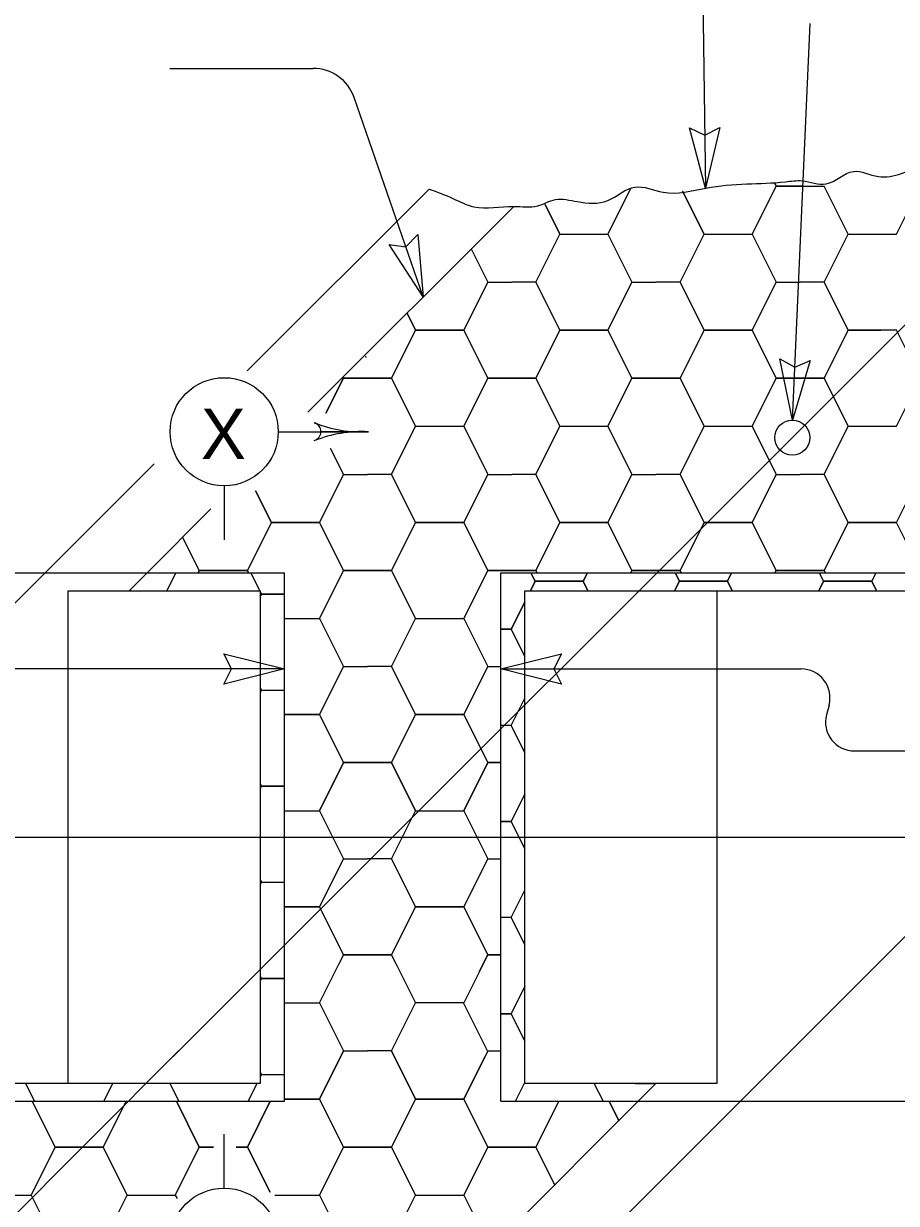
# Model space of a CAD drawing. Extents: x 0 to 36, y 0 to 22.
# Drawn here: x 26.29 to 29.316, y 14.16 to 18.253 of the extents above; entities that cross this region are included whole.
import ezdxf

# ---------------------------------------------------------------- set-up
doc = ezdxf.new("R2010")
doc.units = 0
for name, color, linetype in [('S_PL_CntrLn_PR', 7, 'Continuous'), ('S_PL_Dimens_PR', 7, 'Continuous'), ('S_PL_Hidden_PR', 7, 'Continuous'), ('S_PL_Pattrn_PR', 7, 'Continuous'), ('S_PL_Rebars_PR', 7, 'Continuous'), ('S_PL_SlabLn_PR', 7, 'Continuous')]:
    doc.layers.add(name, color=color, linetype=linetype)

msp = doc.modelspace()

# ---------------------------------------------------------------- linework, layer by layer
at = {"layer": 'S_PL_CntrLn_PR'}
for p, q in [((26.8086, 14.6704), (30.2999, 18.1617)), ((22.9733, 15.4311), (27.5693, 15.4311)), ((27.5693, 15.4311), (32.3993, 15.4311)), ((23.9036, 11.7654), (26.8287, 14.6904))]:
    msp.add_line(p, q, dxfattribs=at)
at = {"layer": 'S_PL_Dimens_PR'}
for p, q in [((28.6381, 18.7812), (28.6538, 17.682)), ((26.7965, 18.0974), (27.2939, 18.0974)), ((27.6757, 17.3053), (27.4356, 17.9966)), ((27.1943, 16.0142), (26.2236, 16.0142)), ((27.9443, 16.0142), (28.9855, 16.0142)), ((29.0823, 15.8889), (29.0733, 15.8549)), ((29.1701, 15.7296), (29.4475, 15.7296))]:
    msp.add_line(p, q, dxfattribs=at)
msp.add_lwpolyline([(28.955, 16.8772), (29.0172, 18.2527)], dxfattribs=at)
for points in [[(28.6538, 17.682), (28.5983, 17.8912), (28.6512, 17.8657), (28.7033, 17.8927)], [(27.6757, 17.3053), (27.5572, 17.4864), (27.6154, 17.4788), (27.6564, 17.5209)], [(28.955, 16.8772), (28.9121, 17.0894), (28.9633, 17.0608), (29.0169, 17.0846)], [(27.1943, 16.0142), (26.9843, 15.9617), (27.0106, 16.0142), (26.9843, 16.0667)], [(27.9443, 16.0142), (28.1543, 16.0667), (28.1281, 16.0142), (28.1543, 15.9617)]]:
    msp.add_lwpolyline(points, close=True, dxfattribs=at)
for centre, radius, start, end in [((27.2939, 17.9474), 0.15, 19.148, 90), ((28.9855, 15.9142), 0.1, 345.333, 90), ((29.1701, 15.8296), 0.1, 165.3338, 270)]:
    msp.add_arc(centre, radius, start, end, dxfattribs=at)
at = {"layer": 'S_PL_Hidden_PR'}
for p, q in [((25.4828, 15.4659), (26.3602, 16.3433)), ((26.6557, 16.2853), (26.7179, 16.3475)), ((26.4443, 14.5769), (26.4443, 16.2853)), ((26.4443, 16.2853), (27.1113, 16.2853)), ((27.1113, 14.5769), (27.1113, 16.2853)), ((28.0273, 16.2853), (30.1913, 16.2853)), ((28.0273, 14.5769), (28.0273, 16.2853)), ((28.6943, 14.5769), (28.6943, 16.2853)), ((27.1147, 15.9407), (27.1943, 15.9407)), ((27.98, 15.8183), (27.9443, 15.8183)), ((28.767, 14.5074), (29.8632, 15.6036)), ((27.1147, 15.274), (27.1943, 15.274)), ((27.98, 15.1516), (27.9443, 15.1516)), ((24.9473, 14.5769), (27.1113, 14.5769)), ((27.1147, 14.6074), (27.1943, 14.6074)), ((28.0273, 14.5769), (28.6943, 14.5769)), ((28.4204, 14.5144), (28.483, 14.5769))]:
    msp.add_line(p, q, dxfattribs=at)
for points in [[(26.8181, 16.3476), (26.7869, 16.2853)], [(26.7869, 16.2853), (26.8181, 16.3476)], [(27.109, 16.2853), (27.0778, 16.3477)], [(27.0778, 16.3477), (27.109, 16.2853)], [(28.0468, 16.2853), (28.0633, 16.3183), (28.0486, 16.3477)], [(28.0486, 16.3477), (28.0633, 16.3183)], [(28.0633, 16.3183), (28.23, 16.3183), (28.2447, 16.3475)], [(28.2447, 16.3475), (28.23, 16.3183), (28.2465, 16.2853)], [(28.5468, 16.2853), (28.5633, 16.3183), (28.5488, 16.3474)], [(28.5488, 16.3474), (28.5633, 16.3183)], [(28.5633, 16.3183), (28.73, 16.3183), (28.7445, 16.3472)], [(28.7445, 16.3472), (28.73, 16.3183), (28.7465, 16.2853)], [(29.0468, 16.2853), (29.0633, 16.3183), (29.049, 16.3469)], [(29.049, 16.3469), (29.0633, 16.3183)], [(29.0633, 16.3183), (29.23, 16.3183), (29.2443, 16.3469)], [(29.2443, 16.3469), (29.23, 16.3183), (29.2465, 16.2853)], [(28.2465, 16.2853), (28.23, 16.3183), (28.0633, 16.3183), (28.0468, 16.2853)], [(28.7465, 16.2853), (28.73, 16.3183), (28.5633, 16.3183), (28.5468, 16.2853)], [(29.2465, 16.2853), (29.23, 16.3183), (29.0633, 16.3183), (29.0468, 16.2853)], [(27.1113, 16.2674), (27.1147, 16.274), (27.1113, 16.2807)], [(27.1113, 16.2807), (27.1147, 16.274)], [(27.1943, 16.274), (27.1147, 16.274), (27.1113, 16.2674)], [(27.1147, 16.274), (27.1943, 16.274)], [(27.9443, 16.1516), (27.98, 16.1516), (28.0273, 16.2463)], [(28.0273, 16.2463), (27.98, 16.1516), (28.0273, 16.0569)], [(28.0273, 16.0569), (27.98, 16.1516), (27.9443, 16.1516)], [(27.1113, 15.9474), (27.1147, 15.9407)], [(27.1113, 15.934), (27.1147, 15.9407)], [(27.1147, 15.9407), (27.1113, 15.934)], [(27.98, 15.8183), (28.0273, 15.9129)], [(28.0273, 15.7236), (27.98, 15.8183)], [(27.98, 15.8183), (28.0273, 15.7236)], [(27.1113, 15.6007), (27.1147, 15.6074), (27.1113, 15.614)], [(27.1113, 15.614), (27.1147, 15.6074)], [(27.1943, 15.6074), (27.1147, 15.6074), (27.1113, 15.6007)], [(27.1147, 15.6074), (27.1943, 15.6074)], [(27.9443, 15.4849), (27.98, 15.4849), (28.0273, 15.5796)], [(28.0273, 15.5796), (27.98, 15.4849), (28.0273, 15.3903)], [(28.0273, 15.3903), (27.98, 15.4849), (27.9443, 15.4849)], [(27.1113, 15.2807), (27.1147, 15.274)], [(27.1113, 15.2674), (27.1147, 15.274)], [(27.1147, 15.274), (27.1113, 15.2674)], [(27.98, 15.1516), (28.0273, 15.2463)], [(28.0273, 15.0569), (27.98, 15.1516)], [(27.98, 15.1516), (28.0273, 15.0569)], [(27.1113, 14.934), (27.1147, 14.9407), (27.1113, 14.9474)], [(27.1113, 14.9474), (27.1147, 14.9407)], [(27.1943, 14.9407), (27.1147, 14.9407), (27.1113, 14.934)], [(27.1147, 14.9407), (27.1943, 14.9407)], [(27.9443, 14.8183), (27.98, 14.8183), (28.0273, 14.9129)], [(28.0273, 14.9129), (27.98, 14.8183), (28.0273, 14.7236)], [(28.0273, 14.7236), (27.98, 14.8183), (27.9443, 14.8183)], [(27.1113, 14.614), (27.1147, 14.6074)], [(26.3277, 14.5147), (26.2965, 14.5769)], [(26.2965, 14.5769), (26.3277, 14.5147)], [(26.5683, 14.5146), (26.5995, 14.5769)], [(26.5995, 14.5769), (26.5683, 14.5146)], [(26.8278, 14.5145), (26.7965, 14.5769)], [(26.7965, 14.5769), (26.8278, 14.5145)], [(27.0683, 14.5144), (27.0995, 14.5769)], [(27.0995, 14.5769), (27.0683, 14.5144)], [(27.1113, 14.6007), (27.1147, 14.6074)], [(27.1147, 14.6074), (27.1113, 14.6007)], [(27.9948, 14.5144), (28.0273, 14.5796)], [(28.2673, 14.5769), (28.2986, 14.5144)], [(28.4102, 14.5769), (28.4107, 14.576)], [(28.4107, 14.576), (28.4821, 14.576)]]:
    msp.add_lwpolyline(points, dxfattribs=at)
at = {"layer": 'S_PL_Pattrn_PR'}
for p, q in [((27.899, 17.3558), (27.9823, 17.3558)), ((28.0657, 17.3558), (27.9823, 17.3558)), ((28.399, 17.3558), (28.4823, 17.3558)), ((28.5657, 17.3558), (28.4823, 17.3558)), ((28.899, 17.3558), (28.9823, 17.3558)), ((29.0657, 17.3558), (28.9823, 17.3558)), ((27.399, 16.6891), (27.4823, 16.6891)), ((27.5657, 16.6891), (27.4823, 16.6891)), ((27.899, 16.6891), (27.9823, 16.6891)), ((28.0657, 16.6891), (27.9823, 16.6891)), ((28.399, 16.6891), (28.4823, 16.6891)), ((28.5657, 16.6891), (28.4823, 16.6891)), ((28.899, 16.6891), (28.9823, 16.6891)), ((29.0657, 16.6891), (28.9823, 16.6891)), ((27.399, 16.0224), (27.4823, 16.0224)), ((27.5657, 16.0224), (27.4823, 16.0224)), ((27.899, 16.0224), (27.9443, 16.0224)), ((27.399, 15.3558), (27.4823, 15.3558)), ((27.5657, 15.3558), (27.4823, 15.3558)), ((27.899, 15.3558), (27.9443, 15.3558)), ((27.399, 14.6891), (27.4823, 14.6891)), ((27.5657, 14.6891), (27.4823, 14.6891)), ((27.899, 14.6891), (27.9443, 14.6891))]:
    msp.add_line(p, q, dxfattribs=at)
for points in [[(29.149, 17.5224), (29.3157, 17.5224), (29.399, 17.6891), (29.3716, 17.744)], [(28.149, 17.5224), (28.3157, 17.5224), (28.396, 17.683)], [(28.649, 17.5224), (28.8157, 17.5224), (28.899, 17.6891), (28.8926, 17.7021)], [(28.9823, 17.6891), (28.899, 17.6891), (28.8157, 17.5224), (28.899, 17.3558)], [(28.8961, 17.695), (28.899, 17.6891)], [(28.899, 17.6891), (28.9823, 17.6891)], [(28.9823, 17.6891), (29.0657, 17.6891)], [(28.9879, 17.6891), (28.9823, 17.6891)], [(29.0657, 17.3558), (29.149, 17.5224), (29.0657, 17.6891)], [(28.5657, 17.3558), (28.649, 17.5224), (28.5745, 17.6714)], [(28.5745, 17.6714), (28.649, 17.5224)], [(28.0657, 17.3558), (28.149, 17.5224), (28.0978, 17.6248)], [(28.0978, 17.6248), (28.149, 17.5224)], [(28.3157, 17.5224), (28.399, 17.3558)], [(27.8414, 17.471), (27.899, 17.3558)], [(27.649, 17.1891), (27.8157, 17.1891), (27.899, 17.3558)], [(27.899, 17.3558), (27.8157, 17.1891), (27.899, 17.0224)], [(27.9823, 17.0224), (28.0657, 17.0224), (28.149, 17.1891), (28.0657, 17.3558)], [(28.0657, 17.3558), (28.149, 17.1891)], [(28.149, 17.1891), (28.3157, 17.1891), (28.399, 17.3558)], [(28.399, 17.3558), (28.3157, 17.1891), (28.399, 17.0224)], [(28.4823, 17.0224), (28.5657, 17.0224), (28.649, 17.1891), (28.5657, 17.3558)], [(28.5657, 17.3558), (28.649, 17.1891)], [(28.649, 17.1891), (28.8157, 17.1891), (28.899, 17.3558)], [(28.899, 17.3558), (28.8157, 17.1891), (28.899, 17.0224)], [(28.9823, 17.0224), (29.0657, 17.0224), (29.149, 17.1891), (29.0657, 17.3558)], [(29.0657, 17.3558), (29.149, 17.1891)], [(27.4823, 17.0224), (27.5657, 17.0224), (27.649, 17.1891), (27.6192, 17.2488)], [(27.6192, 17.2488), (27.649, 17.1891)], [(27.649, 16.8558), (27.8157, 16.8558), (27.899, 17.0224), (27.8157, 17.1891), (27.649, 17.1891), (27.5657, 17.0224), (27.649, 16.8558)], [(28.149, 16.8558), (28.3157, 16.8558), (28.399, 17.0224), (28.3157, 17.1891), (28.149, 17.1891), (28.0657, 17.0224), (28.149, 16.8558)], [(28.649, 16.8558), (28.8157, 16.8558), (28.899, 17.0224), (28.8157, 17.1891), (28.649, 17.1891), (28.5657, 17.0224), (28.649, 16.8558)], [(29.3156, 17.1891), (29.149, 17.1891), (29.0657, 17.0224), (29.149, 16.8558)], [(29.149, 16.8558), (29.3157, 16.8558), (29.399, 17.0224), (29.3156, 17.1891)], [(29.149, 17.1891), (29.2613, 17.1891)], [(27.4748, 17.0991), (27.4769, 17.095)], [(27.3383, 16.9011), (27.399, 17.0224), (27.3969, 17.0265)], [(27.4823, 17.0224), (27.399, 17.0224), (27.3383, 16.9011)], [(27.399, 17.0224), (27.4823, 17.0224)], [(27.5657, 16.6891), (27.649, 16.8558), (27.5657, 17.0224), (27.4823, 17.0224)], [(27.9823, 17.0224), (27.899, 17.0224), (27.8157, 16.8558), (27.899, 16.6891)], [(27.899, 17.0224), (27.9823, 17.0224)], [(28.0657, 16.6891), (28.149, 16.8558), (28.0657, 17.0224), (27.9823, 17.0224)], [(28.4823, 17.0224), (28.399, 17.0224), (28.3157, 16.8558), (28.399, 16.6891)], [(28.399, 17.0224), (28.4823, 17.0224)], [(28.5657, 16.6891), (28.649, 16.8558), (28.5657, 17.0224), (28.4823, 17.0224)], [(28.9823, 17.0224), (28.899, 17.0224), (28.8157, 16.8558), (28.899, 16.6891)], [(28.899, 17.0224), (28.9823, 17.0224)], [(29.0657, 16.6891), (29.149, 16.8558), (29.0657, 17.0224), (28.9823, 17.0224)], [(27.3533, 16.7804), (27.399, 16.6891)], [(27.149, 16.5224), (27.3157, 16.5224), (27.399, 16.6891)], [(27.399, 16.6891), (27.3157, 16.5224), (27.399, 16.3558)], [(27.4823, 16.3558), (27.5657, 16.3558), (27.649, 16.5224), (27.5657, 16.6891)], [(27.5657, 16.6891), (27.649, 16.5224)], [(27.649, 16.5224), (27.8157, 16.5224), (27.899, 16.6891)], [(27.899, 16.6891), (27.8157, 16.5224), (27.899, 16.3558)], [(27.9823, 16.3558), (28.0657, 16.3558), (28.149, 16.5224), (28.0657, 16.6891)], [(28.0657, 16.6891), (28.149, 16.5224)], [(28.149, 16.5224), (28.3157, 16.5224), (28.399, 16.6891)], [(28.399, 16.6891), (28.3157, 16.5224), (28.399, 16.3558)], [(28.4823, 16.3558), (28.5657, 16.3558), (28.649, 16.5224), (28.5657, 16.6891)], [(28.5657, 16.6891), (28.649, 16.5224)], [(28.649, 16.5224), (28.8157, 16.5224), (28.899, 16.6891)], [(28.899, 16.6891), (28.8157, 16.5224), (28.899, 16.3558)], [(28.9823, 16.3558), (29.0657, 16.3558), (29.149, 16.5224), (29.0657, 16.6891)], [(29.0657, 16.6891), (29.149, 16.5224)], [(29.149, 16.5224), (29.3157, 16.5224), (29.399, 16.6891)], [(26.9823, 16.3558), (27.0657, 16.3558), (27.149, 16.5224), (27.094, 16.6325)], [(27.094, 16.6325), (27.149, 16.5224)], [(27.1943, 16.1891), (27.3157, 16.1891), (27.399, 16.3558), (27.3157, 16.5224), (27.149, 16.5224), (27.0657, 16.3558), (27.0697, 16.3477)], [(27.649, 16.1891), (27.8157, 16.1891), (27.899, 16.3558), (27.8157, 16.5224), (27.649, 16.5224), (27.5657, 16.3558), (27.649, 16.1891)], [(28.3948, 16.3474), (28.399, 16.3558), (28.3157, 16.5224), (28.149, 16.5224), (28.0657, 16.3558), (28.0698, 16.3477)], [(28.8947, 16.3471), (28.899, 16.3558), (28.8157, 16.5224), (28.649, 16.5224), (28.5657, 16.3558), (28.5699, 16.3474)], [(29.3945, 16.3467), (29.399, 16.3558), (29.3157, 16.5224), (29.149, 16.5224), (29.0657, 16.3558), (29.0701, 16.3469)], [(26.8949, 16.3476), (26.899, 16.3558), (26.8414, 16.471)], [(26.8414, 16.471), (26.899, 16.3558)], [(26.9823, 16.3558), (26.899, 16.3558), (26.8949, 16.3476)], [(26.899, 16.3558), (26.9823, 16.3558)], [(27.0697, 16.3477), (27.0657, 16.3558), (26.9823, 16.3558)], [(27.4823, 16.3558), (27.399, 16.3558), (27.3157, 16.1891), (27.399, 16.0224)], [(27.399, 16.3558), (27.4823, 16.3558)], [(27.5657, 16.0224), (27.649, 16.1891), (27.5657, 16.3558), (27.4823, 16.3558)], [(27.9823, 16.3558), (27.899, 16.3558), (27.8157, 16.1891), (27.899, 16.0224)], [(27.899, 16.3558), (27.9823, 16.3558)], [(28.0698, 16.3477), (28.0657, 16.3558), (27.9823, 16.3558)], [(28.4823, 16.3558), (28.399, 16.3558), (28.3948, 16.3474)], [(28.399, 16.3558), (28.4823, 16.3558)], [(28.5699, 16.3474), (28.5657, 16.3558), (28.4823, 16.3558)], [(28.9823, 16.3558), (28.899, 16.3558), (28.8947, 16.3471)], [(28.899, 16.3558), (28.9823, 16.3558)], [(29.0701, 16.3469), (29.0657, 16.3558), (28.9823, 16.3558)], [(27.1943, 15.8558), (27.3157, 15.8558), (27.399, 16.0224)], [(27.399, 16.0224), (27.3157, 15.8558), (27.399, 15.6891)], [(27.4823, 15.6891), (27.5657, 15.6891), (27.649, 15.8558), (27.5657, 16.0224)], [(27.5657, 16.0224), (27.649, 15.8558)], [(27.649, 15.8558), (27.8157, 15.8558), (27.899, 16.0224)], [(27.899, 16.0224), (27.8157, 15.8558), (27.899, 15.6891)], [(27.1943, 15.5224), (27.3157, 15.5224), (27.399, 15.6891), (27.3157, 15.8558), (27.1943, 15.8558)], [(27.649, 15.5224), (27.8157, 15.5224), (27.899, 15.6891), (27.8157, 15.8558), (27.649, 15.8558), (27.5657, 15.6891), (27.649, 15.5224)], [(27.4823, 15.6891), (27.399, 15.6891), (27.3157, 15.5224), (27.399, 15.3558)], [(27.399, 15.6891), (27.4823, 15.6891)], [(27.5657, 15.3558), (27.649, 15.5224), (27.5657, 15.6891), (27.4823, 15.6891)], [(27.9443, 15.6891), (27.899, 15.6891), (27.8157, 15.5224), (27.899, 15.3558)], [(27.899, 15.6891), (27.9443, 15.6891)], [(27.1943, 15.1891), (27.3157, 15.1891), (27.399, 15.3558)], [(27.399, 15.3558), (27.3157, 15.1891), (27.399, 15.0224)], [(27.4823, 15.0224), (27.5657, 15.0224), (27.649, 15.1891), (27.5657, 15.3558)], [(27.5657, 15.3558), (27.649, 15.1891)], [(27.649, 15.1891), (27.8157, 15.1891), (27.899, 15.3558)], [(27.899, 15.3558), (27.8157, 15.1891), (27.899, 15.0224)], [(27.3157, 14.8558), (27.399, 15.0224), (27.3157, 15.1891), (27.1943, 15.1891)], [(27.8698, 14.9641), (27.899, 15.0224), (27.8157, 15.1891), (27.649, 15.1891), (27.5657, 15.0224), (27.649, 14.8558)], [(27.4823, 15.0224), (27.399, 15.0224), (27.3827, 14.9898)], [(27.399, 15.0224), (27.4823, 15.0224)], [(27.582, 14.9898), (27.5657, 15.0224), (27.4823, 15.0224)], [(27.9443, 15.0224), (27.899, 15.0224), (27.8157, 14.8558)], [(27.899, 15.0224), (27.9443, 15.0224)], [(27.1943, 14.8558), (27.3157, 14.8558)], [(27.3157, 14.8558), (27.399, 14.6891)], [(27.5657, 14.6891), (27.6486, 14.8558)], [(27.8157, 14.8558), (27.6486, 14.8558)], [(27.8983, 14.6891), (27.8154, 14.8558)], [(27.1943, 14.5224), (27.3157, 14.5224), (27.399, 14.6891)], [(27.399, 14.6891), (27.3157, 14.5224), (27.399, 14.3558)], [(27.4823, 14.3558), (27.5657, 14.3558), (27.649, 14.5224), (27.5657, 14.6891)], [(27.5657, 14.6891), (27.649, 14.5224)], [(27.649, 14.5224), (27.8157, 14.5224), (27.8885, 14.6682)], [(27.899, 14.6891), (27.8157, 14.5224), (27.899, 14.3558)], [(26.149, 14.1891), (26.3157, 14.1891), (26.399, 14.3558), (26.3195, 14.5147)], [(26.3195, 14.5147), (26.399, 14.3558)], [(26.4823, 14.3558), (26.5657, 14.3558), (26.6451, 14.5146)], [(26.6451, 14.5146), (26.5657, 14.3558), (26.649, 14.1891)], [(26.649, 14.1891), (26.8157, 14.1891), (26.899, 14.3558), (26.8196, 14.5145)], [(26.8196, 14.5145), (26.899, 14.3558)], [(27.0268, 14.3558), (27.0657, 14.3558), (27.145, 14.5144)], [(27.145, 14.5144), (27.0657, 14.3558), (27.1442, 14.1988)], [(27.1605, 14.1891), (27.3157, 14.1891), (27.399, 14.3558), (27.3157, 14.5224), (27.1943, 14.5224)], [(27.649, 14.1891), (27.8157, 14.1891), (27.899, 14.3558), (27.8157, 14.5224), (27.649, 14.5224), (27.5657, 14.3558), (27.649, 14.1891)], [(27.9823, 14.3558), (28.0657, 14.3558), (28.145, 14.5144)], [(28.145, 14.5144), (28.0657, 14.3558), (28.1319, 14.2232)], [(28.3535, 14.4468), (28.3197, 14.5144)], [(28.3197, 14.5144), (28.3535, 14.4468)], [(26.4823, 14.3558), (26.399, 14.3558), (26.3157, 14.1891), (26.399, 14.0224)], [(26.399, 14.3558), (26.4823, 14.3558)], [(26.5657, 14.0224), (26.649, 14.1891), (26.5657, 14.3558), (26.4823, 14.3558)], [(26.9487, 14.3558), (26.899, 14.3558), (26.8157, 14.1891), (26.8218, 14.1768)], [(26.899, 14.3558), (26.9487, 14.3558)], [(27.1442, 14.1988), (27.0657, 14.3558), (27.0268, 14.3558)], [(27.4823, 14.3558), (27.399, 14.3558), (27.3157, 14.1891), (27.369, 14.0824)], [(27.399, 14.3558), (27.4823, 14.3558)], [(27.5657, 14.0224), (27.649, 14.1891), (27.5657, 14.3558), (27.4823, 14.3558)], [(27.9823, 14.3558), (27.899, 14.3558), (27.8157, 14.1891), (27.899, 14.0224)], [(27.899, 14.3558), (27.9823, 14.3558)], [(28.1319, 14.2232), (28.0657, 14.3558), (27.9823, 14.3558)]]:
    msp.add_lwpolyline(points, dxfattribs=at)
at = {"layer": 'S_PL_Rebars_PR'}
msp.add_circle((28.955, 16.8166), 0.0606, dxfattribs=at)
at = {"layer": 'S_PL_SlabLn_PR'}
for p, q in [((27.0648, 17.0479), (27.6954, 17.6785)), ((27.2751, 16.9047), (27.9891, 17.6187)), ((27.1728, 16.837), (27.4853, 16.8369)), ((27.4853, 16.8369), (27.3203, 16.8369)), ((26.3602, 16.3433), (26.7422, 16.7253)), ((26.9853, 16.6495), (26.9853, 16.4619)), ((26.7179, 16.3475), (26.9394, 16.569)), ((23.1503, 16.3478), (27.1943, 16.3478)), ((26.3647, 16.3478), (26.3647, 16.3478)), ((27.1943, 14.5144), (27.1943, 16.3478)), ((27.9443, 14.5144), (27.9443, 16.3478)), ((27.9443, 16.3478), (32.101, 16.3478)), ((23.1503, 14.5144), (27.1943, 14.5144)), ((26.8118, 12.9058), (28.4204, 14.5144)), ((27.1351, 12.8755), (28.767, 14.5074)), ((27.9443, 14.5144), (32.101, 14.5144)), ((28.774, 14.5144), (28.774, 14.5144)), ((26.9853, 14.2134), (26.9853, 14.4009))]:
    msp.add_line(p, q, dxfattribs=at)
for centre in [(26.9853, 16.837), (26.9853, 14.0259)]:
    msp.add_circle(centre, 0.1875, dxfattribs=at)
for centre, radius, start, end in [((27.4634, 17.2838), 0.4474, 248.277, 272.8065), ((27.2882, 16.8376), 0.0321, 287.3721, 72.6197), ((27.4634, 16.3901), 0.4474, 87.1934, 111.723)]:
    msp.add_arc(centre, radius, start, end, dxfattribs=at)
msp.add_spline([(27.6954, 17.6785), (27.7785, 17.646), (27.851, 17.617), (27.9891, 17.6187), (28.0721, 17.6206), (28.1337, 17.6424), (28.2098, 17.6351), (28.3148, 17.6388), (28.4091, 17.6859), (28.5069, 17.6678), (28.6555, 17.6822), (28.7968, 17.6967), (28.9308, 17.7039), (28.9888, 17.7076), (29.0722, 17.6967), (29.1664, 17.7402), (29.2533, 17.7221), (29.3331, 17.7329), (29.4527, 17.7692), (29.5903, 17.7511), (29.7389, 17.7909), (29.8694, 17.7801), (30.0108, 17.8199), (30.1593, 17.8054), (30.2898, 17.8235), (30.5325, 17.8525), (30.6086, 17.8707), (30.7536, 17.8525), (30.8115, 17.8852), (30.9348, 17.8815), (31.029, 17.8815), (31.0688, 17.9069), (31.1848, 17.9105), (31.2863, 17.9141), (31.3623, 17.9286), (31.4964, 17.9323), (31.5617, 17.954), (31.6595, 17.9721), (31.7791, 17.9649), (31.8987, 17.983), (31.9893, 17.9758), (32.1817, 17.9296)], degree=3, dxfattribs=at)

# ---------------------------------------------------------------- texts
at = {"layer": 'S_PL_Dimens_PR'}
msp.add_text('X', height=0.175, dxfattribs=at).set_placement((26.9045, 16.7424))

doc.saveas('drawing.dxf')
